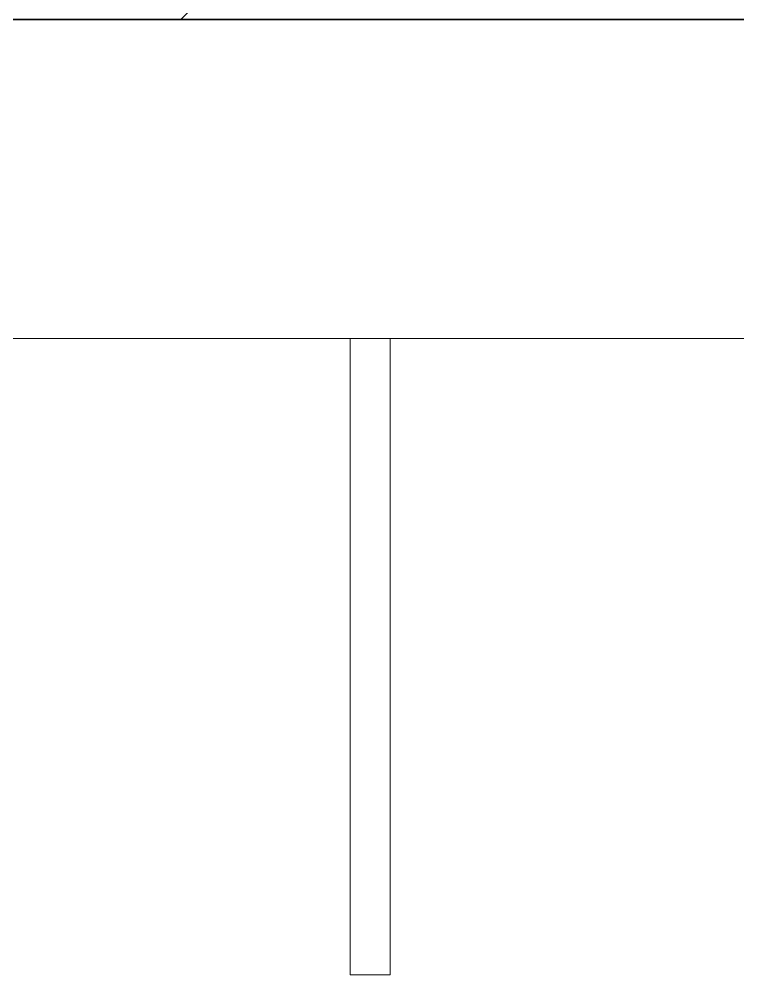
# Model space of a CAD drawing. Header units: millimetres. Extents: x -4000 to 187956, y -58990 to 162485.
# Drawn here: x 158127 to 158578, y 1500 to 2100 of the extents above; entities that cross this region are included whole.
import ezdxf

# ---------------------------------------------------------------- set-up
doc = ezdxf.new("R2010")
doc.units = ezdxf.units.MM
doc.layers.add('A-WALL', color=113, linetype='Continuous', lineweight=13)
doc.layers.add('A-WALL-PATT', color=111, linetype='Continuous', lineweight=13)

# ---------------------------------------------------------------- blocks, each defined once
blk = doc.blocks.new('CMF2_NHAXUONG_A_rvt-1-FFS - TANG 1')
at = {"layer": 'A-WALL-PATT', "lineweight": 9}
h = blk.add_hatch(dxfattribs=at)
h.set_pattern_fill('FP_12', color=250, style=0, pattern_type=2)
h.set_pattern_definition([(45, (0, 0), (-212.13203, 212.13203), [])])
h.paths.add_polyline_path([(158249.53, 2099.9), (158249.53, 15550), (158049.53, 15550), (158049.53, 2099.9), (158147.15, 2099.9)])
at = {"layer": 'A-WALL', "color": 35, "lineweight": 15}
for p, q in [((159999.89, 2099.5), (156700.36, 2099.5)), ((158249.53, 2099.9), (158149.53, 2099.9)), ((157959.14, 1899.5), (158335.05, 1899.5)), ((158335.05, 1899.5), (158335.05, 1499.9)), ((158360.05, 1899.5), (158734.18, 1899.5)), ((158360.05, 1499.9), (158360.05, 1899.5)), ((158360.05, 1499.9), (158335.05, 1499.9))]:
    blk.add_line(p, q, dxfattribs=at)
at = {"layer": 'A-WALL', "color": 50, "lineweight": 15}
for p, q in [((156700.36, 2099.5), (159999.89, 2099.5)), ((158049.53, 2099.9), (158249.53, 2099.9)), ((158249.53, 2099.9), (159999.89, 2099.9)), ((158335.05, 1899.5), (157535.05, 1899.5)), ((158335.05, 1499.9), (158335.05, 1899.5)), ((159160.05, 1899.5), (158360.05, 1899.5)), ((158360.05, 1899.5), (158360.05, 1499.9)), ((158360.05, 1499.9), (158335.05, 1499.9))]:
    blk.add_line(p, q, dxfattribs=at)
at = {"layer": 'A-WALL', "color": 53, "lineweight": 15}
blk.add_line((158335.05, 1899.5), (158360.05, 1899.5), dxfattribs=at)
blk.add_line((158335.05, 1899.5), (158360.05, 1899.5), dxfattribs=at)

msp = doc.modelspace()

# ---------------------------------------------------------------- block references
at = {"lineweight": 5}
msp.add_blockref('CMF2_NHAXUONG_A_rvt-1-FFS - TANG 1', (0, 0), dxfattribs=at)

doc.saveas('drawing.dxf')
